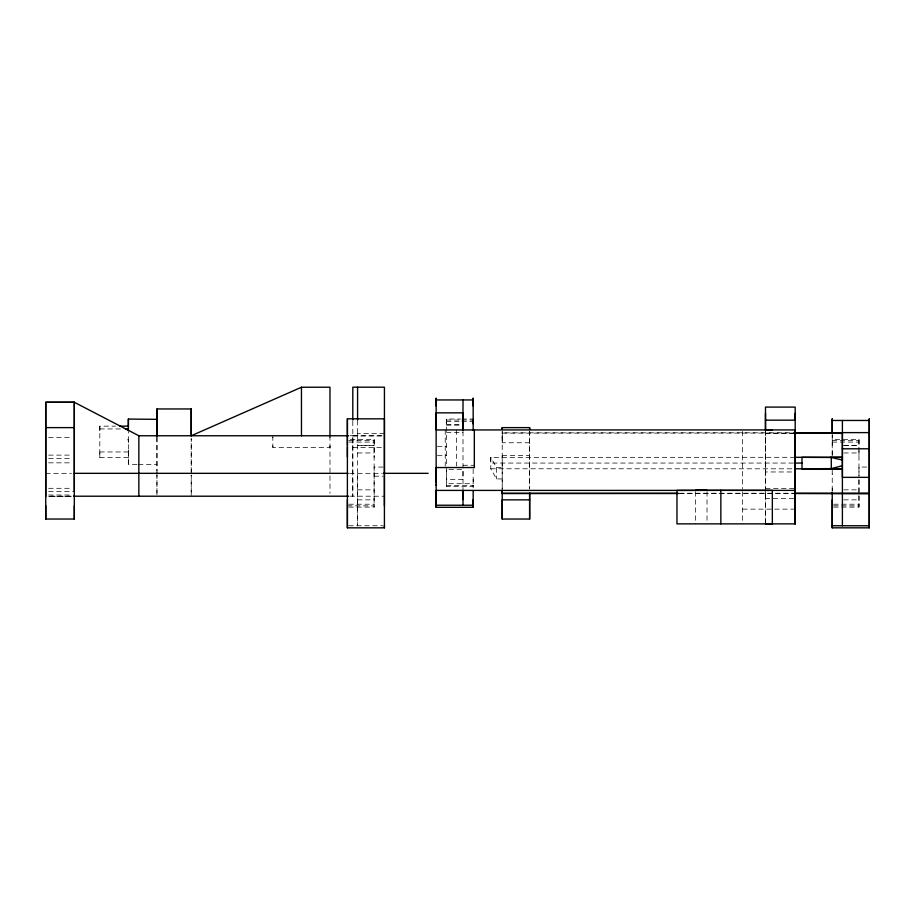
<?xml version="1.0" encoding="UTF-8"?>
<svg xmlns="http://www.w3.org/2000/svg" width="915" height="915" viewBox="0 0 915 915"><rect width="100%" height="100%" fill="white"/><g stroke="black" fill="none" stroke-linecap="round" stroke-linejoin="round"><path stroke-width="0.69" stroke-dasharray="4.58 3.43" d="M128.375 457.523L99.815 457.523L99.815 426.15L115.519 426.15M136.953 464.603L128.375 464.603L128.375 432.177M156.945 494.798L156.945 475.114M156.945 473.718L156.945 434.019M191.224 494.798L191.224 475.114L191.235 496.227M191.224 473.707L191.224 438.56L191.235 473.73M329.983 445.765L329.983 447.435L272.842 447.435L272.842 445.765M272.842 437.679L272.842 436.775L272.842 447.435M329.972 437.679L329.972 436.775L329.983 493.425M352.801 421.175L352.801 496.216L352.801 435.734L384.414 435.734M357.559 420.465L357.559 525.759L357.559 471.122M348.798 507.104L374.132 507.104L374.132 439.555L348.798 439.555M473.169 485.362L473.169 486.574L446.428 486.574L446.428 484.229M446.428 423.817L446.428 419.036L460.508 419.036M473.169 479.334L473.169 483.692L446.428 483.692L446.428 469.326L463.001 469.326L463.001 479.334L446.428 479.334M502.209 478.934L496.502 478.934L490.783 468.777L490.783 457.351L793.797 457.306M502.209 456.013L502.209 488.85L502.209 431.731M502.209 440.504L502.209 431.194M529.636 431.194L529.636 488.85L529.636 431.731M765.489 522.454L765.489 491.332M832.227 490.657L832.227 473.844M832.227 454.732L832.227 446.795M832.227 445.353L832.227 434.202M833.634 507.104L858.968 507.104L858.968 439.555L832.227 439.555M128.375 454.938L128.375 449.665M529.636 442.769L502.209 442.769L502.209 432.841L793.797 432.795M461.915 419.036L471.763 419.036M446.428 420.054L460.508 420.054M461.915 420.054L471.763 420.054M446.428 421.552L460.508 421.552M461.915 421.552L471.763 421.552M446.428 424.834L461.618 424.834M446.428 424.995L461.618 424.995M99.815 428.941L122.667 428.941M446.428 432.429L463.001 432.429M502.209 433.115L793.831 433.07M384.414 433.355L357.559 433.355L357.559 435.723L349.942 435.734M793.785 433.63L765.489 433.63L765.489 471.968L793.785 471.968M352.801 435.986L384.414 435.986M48.609 437.462L71.462 437.462M127.231 439.852L128.375 439.852L128.375 442.734M348.798 440.572L374.132 440.572M832.227 440.572L858.968 440.572M348.798 442.082L374.132 442.082M832.227 442.082L858.968 442.082M374.132 445.353L357.559 445.353L374.132 445.514M843.779 445.353L858.968 445.353M843.779 445.514L858.968 445.514M437.439 446.543L446.428 446.543M352.801 447.412L383.042 447.412M99.815 451.964L128.375 451.964M357.559 452.959L374.132 452.959M843.779 452.959L858.968 452.959M48.609 455.11L71.462 455.11M502.209 455.396L529.636 455.396M437.439 455.681L446.428 455.681M48.609 458.346L71.462 458.346M48.609 462.841L71.462 462.841M793.419 463.059L490.783 463.059L490.783 457.351L496.502 467.508L496.502 478.934M138.382 464.603L156.945 464.603M463.013 465.266L474.325 465.266M383.122 467.062L374.132 467.062L374.132 507.104M866.677 467.062L858.968 467.062L858.968 476.029M496.502 467.508L502.209 467.508M490.783 468.777L793.797 468.812M45.75 473.329L71.45 473.329M349.564 473.329L381.761 473.329M374.132 476.2L383.122 476.2M446.428 485.362L473.169 485.293M48.609 488.301L71.462 488.301M765.489 488.381L795.192 488.381M357.559 489.845L374.132 489.845M843.779 489.845L858.968 489.845M48.609 491.538L74.321 491.538M679.456 493.254L793.797 493.242M679.593 493.528L793.843 493.517M48.609 495.038L71.473 495.026M71.462 496.216L48.609 496.227L72.548 496.216M349.953 496.182L384.414 496.216M48.609 496.662L71.462 496.662M793.785 498.515L765.489 498.515L765.489 492.384M357.559 499.853L374.132 499.853M843.779 499.853L858.968 499.853M348.798 504.211L374.132 504.211M833.634 504.211L858.968 504.211M347.391 505.812L374.132 505.881M833.634 505.812L858.968 505.881M742.625 509.14L795.192 509.14M348.661 525.759L382.996 525.759M329.983 446.669L329.983 447.435M99.815 426.207L99.815 432.806M99.815 457.466L99.815 450.866M858.968 439.555L858.968 449.288M858.968 450.615L858.968 457.443M858.968 479.826L858.968 507.104M832.227 435.38L832.227 456.882M832.227 469.921L832.227 474.164M832.227 488.233L832.227 490.852M765.489 429.947L765.489 491.183M765.478 431.354L765.478 522.534M742.625 431.354L742.625 488.987M742.625 491.732L742.625 523.872M707.02 491.698L707.02 522.476M695.594 491.698L695.594 523.872M473.169 469.018L473.169 487.901M463.013 431.354L463.001 490.76M456.654 429.947L456.654 466.147M446.428 419.036L446.428 486.574M445.228 429.947L445.228 466.147M374.132 439.555L374.132 457.443M156.957 437.37L156.957 471.008M156.957 472.403L156.957 493.425M128.375 450.866L128.375 464.603"/><path stroke-width="1.37" d="M74.321 505.652L74.321 519.034L45.75 519.034L45.75 505.652M74.321 491.538L74.321 402.268L45.75 402.28L45.75 496.662M128.375 430.919L128.375 419.07L156.945 419.333M156.945 435.757L156.945 408.959L191.224 408.959L191.235 435.769L301.47 387.239L329.972 387.217L329.983 436.135M191.224 435.757L191.224 408.959M352.801 420.042L352.801 387.194L384.437 387.182L384.414 527.829L347.391 527.829L347.391 446.795M347.391 445.353L347.391 418.83L384.414 418.83L384.414 505.949M357.571 420.031L357.582 387.171M473.169 499.59L473.169 507.31L436.146 507.31L436.158 490.417L795.192 490.383M436.146 485.43L436.146 484.229M436.146 482.571L436.146 468.194M436.146 421.426L436.146 420.179M436.146 406.02L436.146 398.3L436.146 507.31M463.001 505.229L463.013 490.417M473.169 423.817L473.169 419.036M473.169 406.02L473.169 398.3L473.169 430.244M529.636 492.682L529.636 519.034L502.209 519.034L502.209 489.948M502.209 428.998L502.209 427.625L529.636 427.625L529.636 429.364M529.636 428.998L529.636 427.625M720.848 523.872L720.86 490.314L772.34 490.383L772.34 523.872L765.478 523.872M765.489 413.214L765.489 430.016L765.489 407.095L795.192 407.095L795.192 523.872L676.974 523.872L676.963 490.394L720.86 490.314M463.001 399.947L463.001 429.959L463.001 412.837L436.146 412.837L436.158 429.947L795.192 429.924L795.192 523.872L795.192 509.14M795.192 413.214L795.192 420.168L765.489 420.168M801.986 468.8L801.986 457.317L831.278 457.489L831.278 468.846L801.986 468.8L831.278 468.606L842.395 465.735M869.25 418.83L869.25 527.829L832.227 527.829L832.227 492.041M832.227 432.784L832.227 418.83L832.227 432.852M794.838 457.317L842.395 457.294L842.395 477.356L869.25 477.356M842.395 459.158L842.395 432.612L869.25 432.612M842.395 420.465L842.395 433.355L795.261 433.07M869.25 527.829L869.25 419.024M74.321 495.026L74.321 496.662M502.209 490.554L502.209 493.562L678.164 493.528M795.192 429.924L795.204 452.811M842.395 525.759L842.395 432.612M474.325 429.947L474.325 467.542M765.478 429.947L772.34 429.924M842.395 457.294L830.545 457.317L842.395 460.016M831.278 468.846L842.395 468.823L794.849 468.8M436.146 399.947L473.169 399.947M348.558 435.757L138.84 435.757L74.321 402.28L45.75 402.291L45.75 519.034M832.227 420.465L869.25 420.465M119.808 426.15L128.375 426.15M45.75 427.614L74.321 427.614M125.527 428.941L128.375 428.941M795.226 432.795L842.395 432.784M842.395 448.785L869.25 448.785M794.849 463.059L801.986 463.059M436.146 467.542L474.473 467.542M74.298 473.329L348.135 473.329M383.168 473.329L428.174 473.329M695.594 490.303L707.02 490.303M869.25 493.059L795.226 493.242M502.209 493.276L678.026 493.254M795.272 493.517L869.25 493.803M73.955 496.216L348.558 496.204M529.636 499.853L502.209 499.853L502.209 519.034M436.146 505.229L473.169 505.229M832.227 525.759L869.25 525.759M301.47 435.757L301.458 387.228M832.227 499.853L832.227 527.829M529.636 493.562L529.636 519.034M502.209 427.625L502.209 429.364M473.169 490.76L473.169 507.31M463.001 490.76L463.001 499.59M384.414 525.759L384.414 527.829M347.391 418.83L347.391 456.882M347.391 499.853L347.391 527.829M156.945 408.959L156.945 418.91M156.945 420.362L156.945 436.444M138.84 435.746L138.851 496.193M128.375 419.07L128.375 426.527M74.321 402.268L74.321 519.034"/></g></svg>
